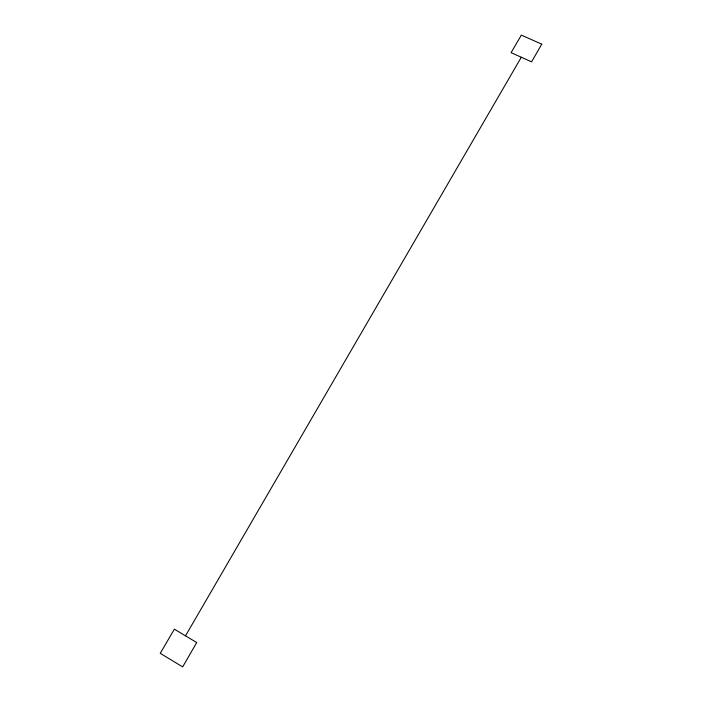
<?xml version="1.0" encoding="UTF-8"?>
<svg xmlns="http://www.w3.org/2000/svg" width="702" height="702" viewBox="0 0 702 702"><rect width="100%" height="100%" fill="white"/><g stroke="black" fill="none" stroke-linecap="round" stroke-linejoin="round"><path stroke-width="1.05" d="M185.512 635.837L521.305 57.248M196.709 642.549L182.669 666.9L160.249 653.325L174.368 629.168L196.709 642.549M541.751 44.182L531.554 61.855L511.091 52.659L521.349 35.1L541.751 44.182"/></g></svg>
